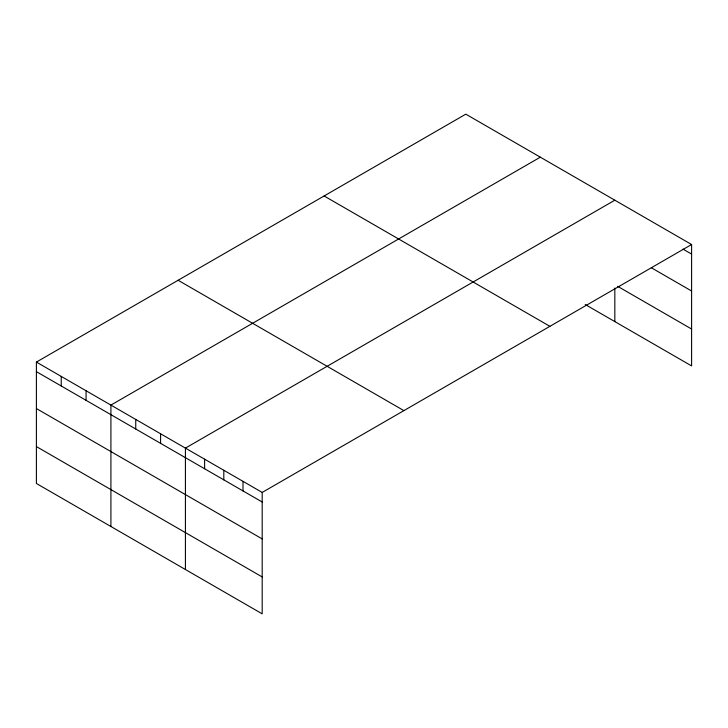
<?xml version="1.0" encoding="UTF-8"?>
<svg xmlns="http://www.w3.org/2000/svg" width="728" height="728" viewBox="0 0 728 728"><rect width="100%" height="100%" fill="white"/><g stroke="black" fill="none" stroke-linecap="round" stroke-linejoin="round"><path stroke-width="1.09" d="M36.4 362.08L262.189 492.437L262.189 613.841L36.4 483.483L36.4 362.08L465.811 114.16L691.6 244.517L691.6 365.92L585.221 304.504M540.322 157.175L110.911 405.096L110.911 526.499M614.832 200.191L185.422 448.111L185.422 569.524M262.189 492.437L691.6 244.517M682.964 249.103L691.6 254.09M651.296 267.731L691.6 291M617.708 286.359L691.6 329.02M324.106 195.969L549.895 326.326M178.105 280.262L403.894 410.619M36.4 371.653L262.189 502.011M36.4 408.554L262.189 538.911M36.4 446.583L262.189 576.94M614.832 288.051L614.832 321.603M242.997 481.354L242.997 490.927M223.805 470.27L223.805 479.852M204.613 459.195L204.613 468.768M160.588 433.77L160.588 443.352M135.745 419.437L135.745 429.01M86.077 390.754L86.077 400.336M61.234 376.412L61.234 385.995"/></g></svg>
